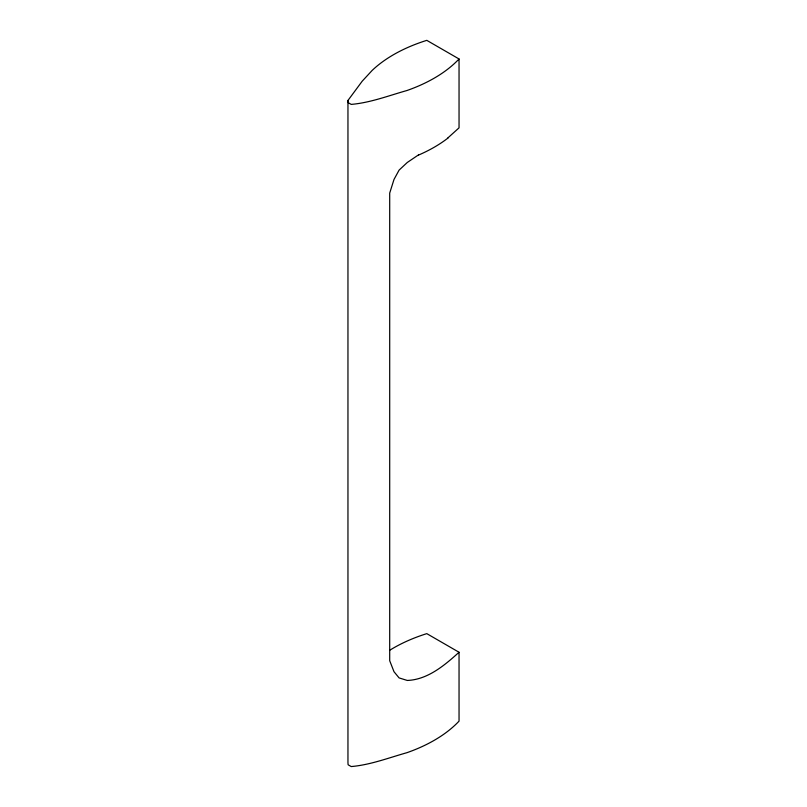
<?xml version="1.0" encoding="UTF-8"?>
<svg xmlns="http://www.w3.org/2000/svg" width="807" height="807" viewBox="0 0 807 807"><rect width="100%" height="100%" fill="white"/><g stroke="black" fill="none" stroke-linecap="round" stroke-linejoin="round"><path stroke-width="1.21" d="M389.801 650.22A144.493 83.424 0 0 1 426.792 633.636L459.042 652.258L459.042 721.135A144.493 83.424 0 0 1 406.99 752.669C388.641 757.844 370.242 764.945 351.216 766.559L348.11 764.774L347.958 762.615L347.958 100.451L362.212 81.184L372.178 70.401A144.493 83.424 0 0 1 426.792 40.35L459.042 58.972L459.042 127.839L447.835 137.957M459.042 652.258C444.596 665.341 427.649 679.686 407.293 680.452L399.092 677.91L393.998 671.717L389.7 660.711L389.7 193.105L393.998 179.457L399.092 170.116L407.293 162.469L418.53 154.873M347.958 100.451L348.11 102.61L351.216 104.396C370.242 102.782 388.641 95.68 406.99 90.505A144.493 83.424 0 0 0 459.042 58.972M447.996 138.027A144.735 83.837 0.2 0 1 418.692 155.005"/></g></svg>
